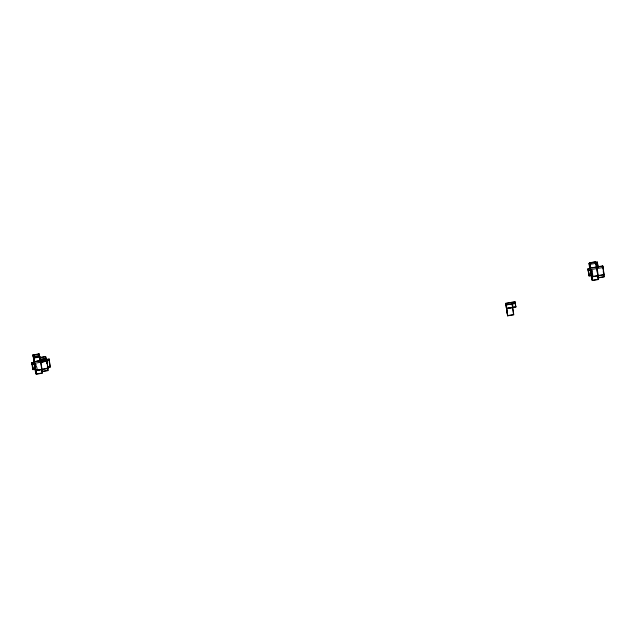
<?xml version="1.0" encoding="UTF-8"?>
<svg xmlns="http://www.w3.org/2000/svg" width="636" height="636" viewBox="0 0 636 636"><rect width="100%" height="100%" fill="white"/><g stroke="black" fill="none" stroke-linecap="round" stroke-linejoin="round"><path stroke-width="0.95" d="M34.789 365.366L32.897 354.936L39.082 353.894L40.219 360.771M35.481 368.999L35.735 370.581L48.105 368.498L46.468 358.927L40.076 360C39.726 356.144 42.978 373.117 42.405 373.205L36.22 374.246L35.29 371.146L33.128 355.087L38.899 354.117L39.337 355.572M39.178 355.405C37.127 356.033 39.035 352.153 39.201 355.588M39.543 355.445L33.358 356.486L32.897 354.936M596.568 266.969L598.484 279.514L592.299 280.555L591.369 277.455L589.437 262.795L595.622 261.754L596.687 267.883M589.715 268.853L588.992 263.36L592.657 262.74M595.399 262.278L597.236 261.968L598.182 267.184M34.304 360.978L33.621 357.345L39.798 356.303L40.513 360.843L44.782 360.127M34.074 359.237L33.843 357.496L38.653 356.685M40.012 356.995L33.827 358.036L33.621 357.345M596.083 263.304L589.898 264.345L589.437 262.795M39.559 357.559L45.744 356.518L46.977 363.609M595.868 263.829L597.697 263.519M595.527 263.972L597.49 263.646L597.935 267.064M39.583 357.742L45.561 356.74M34.05 360.119L34.098 361.01M40.02 359.197L46.213 358.068M40.108 359.698L40.004 360.668M40.513 360.119L46.285 359.141L46.929 361.296M45.713 359.602L49.131 359.03L49.322 359.666L40.831 360.93L46.778 359.968M34.543 361.63L40.195 360.588L39.83 359.237M591.353 275.34L591.814 276.891L604.184 274.808L602.753 265.928L590.383 268.01L592.299 280.555M39.345 361.041L34.535 361.852L36.379 373.936L42.143 372.958L40.744 362.337M591.575 267.995L596.385 267.184M596.799 267.112L601.608 266.309M32.523 368.109L31.8 362.615L34.535 362.154M590.9 275.658L589.063 275.968L587.879 268.925L590.621 268.456M40.903 361.161L46.555 360.207M47.183 360.111L49.107 359.785L50.029 366.749L47.144 367.234M33.756 362.472L32.031 362.766L32.992 369.659L34.869 369.349M40.95 361.28L46.603 360.326M41.006 361.455L46.659 360.509M41.062 361.638L46.714 360.692M41.117 361.82L46.945 360.858M32.539 364.794L32.142 363.466M41.165 362.003L46.825 361.049M41.165 362.075L46.897 361.073M49.107 359.785L48.948 359.245L34.304 361.701L34.773 363.251L47.144 361.169M590.852 269.561L603.214 267.478M32.261 364.166L35.004 363.705M587.879 268.925L588.34 270.467L590.176 270.165M32.261 364.269L34.408 363.895M46.81 361.828L46.937 362.448M588.666 273.345L588.109 269.068L588.538 270.523L590.502 270.197M35.115 364.245L35.314 367.052M46.746 362.623L46.69 361.733M36.093 364.531C34.344 363.879 38.176 367.735 36.848 370.2M592.172 270.833L591.21 270.92L592.156 270.745L592.911 276.414M32.659 367.417L32.992 369.659M32.738 367.974L32.563 367.433L33.144 369.349L32.468 364.221M34.67 369.015L34.583 368.252M47.43 366.479L47.867 370.367L42.095 371.345M32.929 369.333L35.099 369.023M588.785 274.203L589.222 275.65L591.178 275.324M47.636 367.441L50.284 366.996L49.131 359.03M41.873 369.262L47.851 368.252L47.414 366.797M603.922 274.561L598.15 275.531L597.236 268.567M35.902 370.359L41.674 369.389M41.69 369.484L35.918 370.454L35.465 368.904M41.626 370.629L42.024 370.573M41.738 370.669L42.445 370.629L42.588 371.607L42 371.71L41.626 370.605M41.873 370.78L42.461 370.677M598.015 277.964L604.2 276.922L602.753 265.928M591.552 277.232L592.45 280.238L598.222 279.268L597.784 275.968M511.877 302.283L513.793 314.828L507.608 315.869L505.692 303.324L514.969 301.766L515.915 306.981L506.646 308.54L506.177 306.989M505.922 303.475L511.694 302.505M512.107 302.434L514.786 301.981L515.224 303.436L512.544 303.889L512.982 307.188L515.661 306.735L514.969 301.766M505.692 303.324L506.161 304.875L515.438 303.316M512.568 307.252L506.797 308.229L506.359 304.93L512.131 303.96L513.53 314.582L507.759 315.559L506.407 307.14M506.844 308.595L512.616 307.625M603.008 267.597L602.57 266.142L602.801 267.883M595.876 263.423L595.439 261.968L589.667 262.946L591.83 279.005M588.992 263.36L589.922 266.46M590.121 268.352L590.558 269.807M590.629 270.268L591.067 271.723M590.868 271.675L589.453 264.91M591.583 275.483L592.45 280.238M515.454 305.431L515.915 306.981M50.093 366.36L50.284 366.996M49.862 366.209L50.029 366.749M46.563 359.968L46.905 361.113M47.43 364.897L47.509 366.749M47.644 366.948L48.105 368.498M40.831 360.93L41.205 362.035M41.753 369.651L42.079 370.74M42.207 371.678L41.634 369.675L41.944 371.655L48.121 370.613L46.674 359.618M41.777 370.581L42.079 371.599M33.128 355.087L35.759 372.696M33.843 357.496L34.614 362.56M34.066 362.234L34.972 365.239M35.473 370.931L35.91 372.386M31.8 362.615L32.436 364.81L31.967 362.925L31.935 363.498M603.254 271.365L603.938 276.676L598.166 277.646L597.943 275.905M597.236 261.968L597.355 262.883M597.474 263.797L597.84 266.548M596.822 268.638L597.737 275.603L591.965 276.573L591.051 269.608M595.622 261.754L596.449 267.78M597.53 275.976L597.784 277.813M590.105 264.401L590.558 267.875M588.538 270.523L589.222 275.65M588.34 270.467L589.063 275.968M514.786 301.981L515.009 303.634M512.298 307.037L512.521 308.778M506.161 304.875L507.608 315.869M506.145 305.121L506.359 306.775M506.749 309.748L507.21 313.23M49.29 361.86L49.632 364.468M46.468 358.927L47.096 363.641M45.999 358.195L46.229 359.936M39.798 356.303L40.283 360.787M39.082 353.894L39.44 356.645M38.899 354.117L39.249 356.796M34.773 363.251L36.22 374.246M34.567 368.188L34.694 369.087M32.961 368.761L33.032 369.317M33.915 355.087C31.832 355.484 35.656 357.671 33.915 355.087"/></g></svg>
